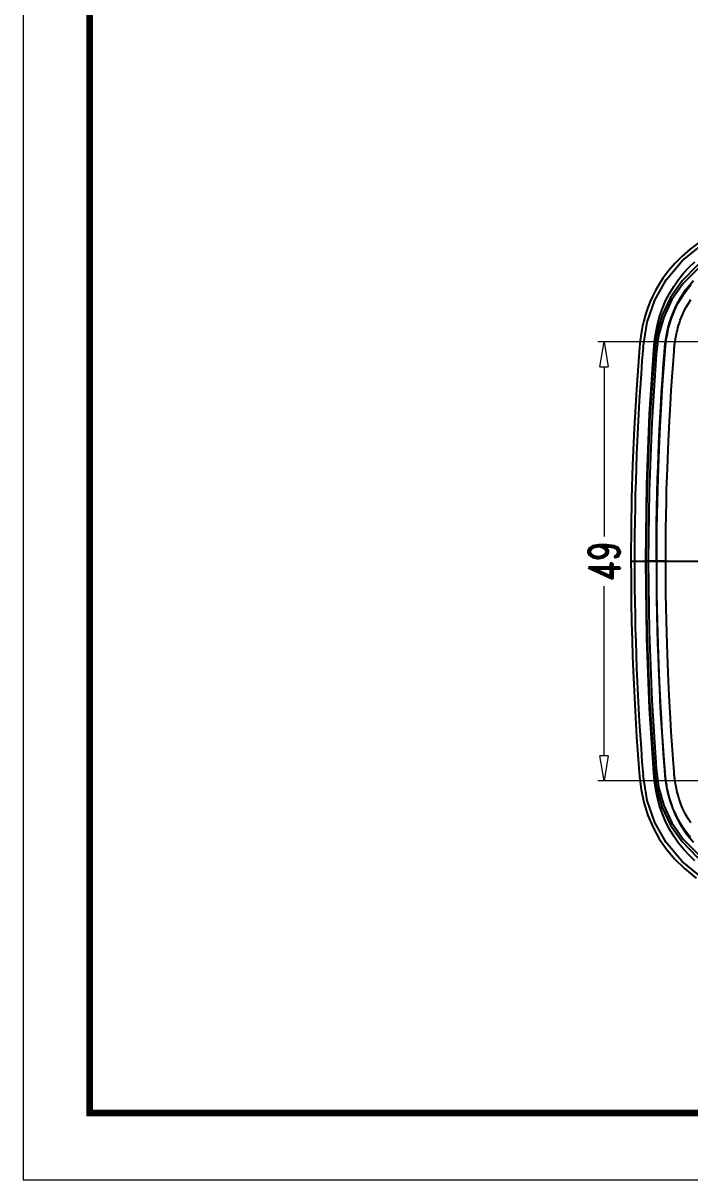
# Model space of a CAD drawing. Header units: millimetres. Extents: x 6239 to 6671, y 1393 to 1694.
# Drawn here: x 6238.7 to 6313.1, y 1393.3 to 1522.4 of the extents above; entities that cross this region are included whole.
import ezdxf

# ---------------------------------------------------------------- set-up
doc = ezdxf.new("R2010")
doc.units = ezdxf.units.MM
doc.linetypes.add('CENTER', pattern=[50.8, 31.75, -6.35, 6.35, -6.35])
doc.layers.add('dim', color=82, linetype='Continuous', lineweight=9)
doc.layers.add('from', color=7, linetype='Continuous', lineweight=13)
doc.styles.add('ROMAND', font='romand.shx', dxfattribs={"width": 0.75, "bigfont": 'gbcbig.shx'})
doc.dimstyles.new('YanXiu', dxfattribs={"dimtxt": 2.5, "dimasz": 2.2, "dimexe": 1, "dimexo": 0, "dimgap": 0.66, "dimtad": 0, "dimzin": 9, "dimdsep": 46, "dimtxsty": 'ROMAND', "dimblk": 'CLOSEDBLANK', "dimcen": 0, "dimclrd": 3, "dimclre": 3, "dimclrt": 7, "dimazin": 2, "dimtfac": 1, "dimtofl": 0, "dimtmove": 0, "dimatfit": 3, "dimldrblk": 'CLOSEDBLANK', "dimfxl": 0, "dimlwd": 5, "dimlwe": 5, "dimarcsym": 0})

# ---------------------------------------------------------------- blocks, each defined once
blk = doc.blocks.new('_ClosedBlank')
at = {"color": 0, "linetype": 'ByBlock', "lineweight": -2}
for p, q in [((-1, 0.167), (0, 0)), ((-1, 0.167), (-1, -0.167)), ((0, 0), (-1, -0.167))]:
    blk.add_line(p, q, dxfattribs=at)
blk = doc.blocks.new('*D12')
at = {"layer": 'Defpoints', "color": 0}
for p in [(6320.04, 1486.81), (6303.55, 1437.81), (6320.04, 1437.81)]:
    blk.add_point(p, dxfattribs=at)
at = {"layer": 'dim', "color": 3, "lineweight": 5}
for p, q in [((6320.04, 1486.81), (6302.85, 1486.81)), ((6303.55, 1484.01), (6303.55, 1465.08)), ((6303.55, 1440.61), (6303.55, 1459.55)), ((6320.04, 1437.81), (6302.85, 1437.81))]:
    blk.add_line(p, q, dxfattribs=at)
at = {"layer": 'dim', "color": 3, "lineweight": 5, "xscale": 2.8, "yscale": 2.8, "zscale": 2.8}
for p, rotation in [((6303.55, 1486.81), 90), ((6303.55, 1437.81), 270)]:
    blk.add_blockref('_ClosedBlank', p, dxfattribs=dict(at, rotation=rotation))
at = {"layer": 'dim', "color": 7, "insert": (6303.55, 1462.31), "char_height": 3.5, "attachment_point": 5, "rotation": 90, "style": 'ROMAND'}
blk.add_mtext('49', dxfattribs=at)

msp = doc.modelspace()

# ---------------------------------------------------------------- linework, layer by layer
at = {"color": 7, "linetype": 'Continuous'}
for p, q in [((6307.569, 1486.96), (6307.495, 1486.222)), ((6309.361, 1485.395), (6309.135, 1485.434)), ((6310.245, 1484.34), (6310.361, 1485.849)), ((6311.242, 1484.266), (6311.358, 1485.771)), ((6310.064, 1482.539), (6310.194, 1484.388)), ((6310.147, 1482.988), (6310.245, 1484.34)), ((6311.145, 1482.918), (6311.242, 1484.266)), ((6309.975, 1481.184), (6310.064, 1482.539)), ((6310.044, 1481.442), (6310.147, 1482.988)), ((6311.041, 1481.377), (6311.145, 1482.918)), ((6309.878, 1479.57), (6309.975, 1481.184)), ((6309.949, 1479.907), (6310.044, 1481.442)), ((6310.947, 1479.848), (6311.041, 1481.377)), ((6309.776, 1477.691), (6309.878, 1479.57)), ((6309.843, 1478.021), (6309.949, 1479.907)), ((6310.841, 1477.968), (6310.947, 1479.848)), ((6309.672, 1475.504), (6309.776, 1477.691)), ((6309.768, 1476.546), (6309.843, 1478.021)), ((6310.767, 1476.498), (6310.841, 1477.968)), ((6309.69, 1474.801), (6309.768, 1476.546)), ((6310.689, 1474.759), (6310.767, 1476.498)), ((6309.57, 1472.943), (6309.672, 1475.504)), ((6309.61, 1472.724), (6309.69, 1474.801)), ((6310.609, 1472.689), (6310.689, 1474.759)), ((6309.535, 1470.315), (6309.61, 1472.724)), ((6310.534, 1470.288), (6310.609, 1472.689)), ((6310.427, 1462.314), (6308.193, 1462.314)), ((6309.69, 1449.822), (6309.61, 1451.892)), ((6310.689, 1449.864), (6310.609, 1451.927)), ((6310.767, 1448.133), (6310.689, 1449.864)), ((6309.768, 1448.085), (6309.69, 1449.822)), ((6309.724, 1447.987), (6309.827, 1445.962)), ((6309.842, 1446.621), (6309.768, 1448.085)), ((6310.84, 1446.673), (6310.767, 1448.133)), ((6309.947, 1444.752), (6309.842, 1446.621)), ((6310.945, 1444.811), (6310.84, 1446.673)), ((6309.827, 1445.962), (6309.928, 1444.217)), ((6310.041, 1443.232), (6309.947, 1444.752)), ((6311.038, 1443.296), (6310.945, 1444.811)), ((6309.928, 1444.217), (6310.02, 1442.739)), ((6310.02, 1442.739), (6310.149, 1440.856)), ((6310.143, 1441.705), (6310.041, 1443.232)), ((6311.14, 1441.774), (6311.038, 1443.296)), ((6310.254, 1440.166), (6310.143, 1441.705)), ((6310.149, 1440.856), (6310.287, 1439.01)), ((6311.251, 1440.24), (6311.14, 1441.774)), ((6307.391, 1439.747), (6307.506, 1438.284)), ((6310.364, 1438.739), (6310.254, 1440.166)), ((6311.361, 1438.818), (6311.251, 1440.24)), ((6309.359, 1439.233), (6309.134, 1439.194)), ((6310.384, 1438.502), (6310.364, 1438.739)), ((6311.38, 1438.59), (6311.361, 1438.818))]:
    msp.add_line(p, q, dxfattribs=at)
at = {"color": 1, "linetype": 'CENTER', "ltscale": 0.339977}
msp.add_line((6306.547, 1462.314), (6446.535, 1462.314), dxfattribs=at)
at = {"color": 7, "linetype": 'Continuous'}
for points in [[(6321.802, 1499.42), (6318.704, 1498.276), (6316.101, 1496.904), (6313.951, 1495.33), (6312.252, 1493.604), (6310.956, 1491.753), (6310.005, 1489.723), (6309.409, 1487.599), (6309.135, 1485.434)], [(6321.785, 1499.012), (6318.712, 1497.878), (6316.144, 1496.529), (6314.038, 1494.992), (6312.383, 1493.315), (6311.123, 1491.523), (6310.201, 1489.562), (6309.624, 1487.507), (6309.361, 1485.395)], [(6315.453, 1498.768), (6314.226, 1497.97), (6313.155, 1497.159), (6312.228, 1496.345), (6311.428, 1495.536), (6310.742, 1494.736), (6310.162, 1493.961), (6309.684, 1493.228), (6309.288, 1492.54), (6308.954, 1491.879), (6308.662, 1491.221), (6308.401, 1490.545), (6308.17, 1489.848), (6307.972, 1489.139), (6307.806, 1488.421), (6307.672, 1487.693), (6307.569, 1486.96)], [(6307.894, 1486.19), (6308.353, 1489.018), (6309.206, 1491.47), (6310.481, 1493.718), (6312.272, 1495.836), (6314.638, 1497.774)], [(6309.101, 1485.908), (6309.187, 1486.855), (6309.315, 1487.794), (6309.504, 1488.72), (6309.751, 1489.627), (6310.055, 1490.51), (6310.418, 1491.367), (6310.842, 1492.197), (6311.323, 1492.993), (6311.855, 1493.749), (6312.43, 1494.46), (6313.042, 1495.125), (6313.683, 1495.746)], [(6310.194, 1484.388), (6310.287, 1485.617), (6310.337, 1486.234), (6310.409, 1486.863), (6310.515, 1487.529), (6310.665, 1488.246), (6310.876, 1489.023), (6311.168, 1489.868), (6311.561, 1490.77), (6312.074, 1491.711), (6312.729, 1492.677), (6313.544, 1493.65)], [(6310.361, 1485.849), (6310.379, 1486.077), (6310.39, 1486.2), (6310.402, 1486.324), (6310.415, 1486.448), (6310.429, 1486.573), (6310.445, 1486.698), (6310.461, 1486.822), (6310.478, 1486.946), (6310.497, 1487.073), (6310.518, 1487.211), (6310.544, 1487.362), (6310.574, 1487.529), (6310.609, 1487.711), (6310.65, 1487.911), (6310.699, 1488.13), (6310.757, 1488.369), (6310.826, 1488.63), (6310.907, 1488.913), (6311.004, 1489.221), (6311.119, 1489.555), (6311.256, 1489.914), (6311.418, 1490.3), (6311.609, 1490.711), (6311.835, 1491.148), (6312.102, 1491.612), (6312.418, 1492.105), (6312.792, 1492.624), (6313.234, 1493.168)], [(6311.358, 1485.771), (6311.376, 1485.993), (6311.386, 1486.107), (6311.397, 1486.223), (6311.409, 1486.34), (6311.422, 1486.456), (6311.437, 1486.573), (6311.452, 1486.689), (6311.468, 1486.804), (6311.485, 1486.923), (6311.505, 1487.051), (6311.529, 1487.192), (6311.557, 1487.346), (6311.589, 1487.516), (6311.628, 1487.701), (6311.673, 1487.904), (6311.726, 1488.124), (6311.79, 1488.364), (6311.865, 1488.625), (6311.954, 1488.908), (6312.06, 1489.214), (6312.185, 1489.544), (6312.333, 1489.897), (6312.507, 1490.272), (6312.713, 1490.67), (6312.956, 1491.094), (6313.245, 1491.543)], [(6307.495, 1486.222), (6307.156, 1481.506), (6306.906, 1477.124), (6306.733, 1473.077), (6306.624, 1469.362), (6306.567, 1465.977), (6306.547, 1462.919), (6306.553, 1460.173), (6306.579, 1457.71), (6306.619, 1455.502), (6306.67, 1453.521), (6306.727, 1451.735), (6306.789, 1450.1), (6306.856, 1448.566), (6306.928, 1447.084), (6307.006, 1445.62), (6307.091, 1444.16), (6307.183, 1442.696), (6307.283, 1441.222), (6307.391, 1439.747)], [(6308.193, 1462.314), (6308.313, 1470.913), (6308.628, 1478.753), (6309.101, 1485.908)], [(6309.135, 1485.434), (6308.631, 1477.879), (6308.319, 1470.14), (6308.212, 1462.314)], [(6309.361, 1485.395), (6308.868, 1477.853), (6308.568, 1470.126), (6308.465, 1462.314)], [(6309.135, 1485.434), (6309.126, 1485.593), (6309.114, 1485.751), (6309.101, 1485.908)], [(6309.382, 1462.314), (6309.39, 1464.452), (6309.411, 1466.43), (6309.441, 1468.257), (6309.479, 1469.945), (6309.523, 1471.503), (6309.57, 1472.943)], [(6309.427, 1462.314), (6309.433, 1464.179), (6309.449, 1465.897), (6309.472, 1467.486), (6309.502, 1468.958), (6309.535, 1470.315)], [(6310.427, 1462.314), (6310.433, 1464.173), (6310.449, 1465.884), (6310.472, 1467.469), (6310.501, 1468.936), (6310.534, 1470.288)], [(6309.101, 1438.72), (6308.627, 1445.896), (6308.312, 1453.739), (6308.193, 1462.314)], [(6308.212, 1462.314), (6308.319, 1454.488), (6308.631, 1446.749), (6309.135, 1439.194)], [(6308.465, 1462.314), (6308.568, 1454.501), (6308.868, 1446.775), (6309.361, 1439.233)], [(6309.382, 1462.314), (6309.39, 1460.176), (6309.411, 1458.198), (6309.441, 1456.37), (6309.479, 1454.683), (6309.523, 1453.124), (6309.57, 1451.684), (6309.62, 1450.354), (6309.724, 1447.987)], [(6309.61, 1451.892), (6309.535, 1454.298), (6309.502, 1455.655), (6309.472, 1457.128), (6309.449, 1458.721), (6309.433, 1460.443), (6309.427, 1462.314)], [(6310.609, 1451.927), (6310.535, 1454.325), (6310.501, 1455.677), (6310.472, 1457.146), (6310.449, 1458.733), (6310.433, 1460.449), (6310.427, 1462.314)], [(6307.506, 1438.284), (6307.69, 1436.828), (6308.001, 1435.374), (6308.448, 1433.955), (6309.024, 1432.603), (6309.713, 1431.352), (6310.503, 1430.198), (6311.423, 1429.097), (6312.514, 1428.019), (6313.826, 1426.947)], [(6317.584, 1425.166), (6314.638, 1426.854), (6312.272, 1428.792), (6310.481, 1430.91), (6309.206, 1433.158), (6308.353, 1435.61), (6307.894, 1438.438)], [(6309.135, 1439.194), (6309.126, 1439.035), (6309.114, 1438.877), (6309.101, 1438.72)], [(6313.683, 1428.882), (6313.043, 1429.501), (6312.437, 1430.16), (6311.866, 1430.865), (6311.335, 1431.617), (6310.849, 1432.418), (6310.419, 1433.258), (6310.052, 1434.127), (6309.747, 1435.016), (6309.501, 1435.922), (6309.314, 1436.841), (6309.186, 1437.775), (6309.101, 1438.72)], [(6309.135, 1439.194), (6309.409, 1437.029), (6310.005, 1434.905), (6310.956, 1432.875), (6312.252, 1431.024), (6313.951, 1429.298), (6316.101, 1427.724), (6318.704, 1426.351), (6321.802, 1425.208)], [(6309.361, 1439.233), (6309.624, 1437.121), (6310.201, 1435.066), (6311.123, 1433.105), (6312.383, 1431.313), (6314.038, 1429.635), (6316.144, 1428.099), (6318.712, 1426.75), (6321.785, 1425.615)], [(6310.287, 1439.01), (6310.337, 1438.393), (6310.409, 1437.764), (6310.515, 1437.098), (6310.665, 1436.381), (6310.876, 1435.604), (6311.168, 1434.758), (6311.561, 1433.856), (6312.075, 1432.915), (6312.73, 1431.949), (6313.546, 1430.976)], [(6313.206, 1431.492), (6312.764, 1432.041), (6312.39, 1432.564), (6312.075, 1433.06), (6311.809, 1433.526), (6311.586, 1433.965), (6311.396, 1434.378), (6311.236, 1434.765), (6311.101, 1435.125), (6310.987, 1435.459), (6310.892, 1435.767), (6310.812, 1436.049), (6310.745, 1436.308), (6310.688, 1436.544), (6310.641, 1436.759), (6310.601, 1436.958), (6310.566, 1437.142), (6310.535, 1437.314), (6310.51, 1437.471), (6310.488, 1437.613), (6310.469, 1437.744), (6310.452, 1437.871), (6310.436, 1437.997), (6310.422, 1438.123), (6310.408, 1438.249), (6310.395, 1438.376), (6310.384, 1438.502)], [(6313.22, 1433.122), (6312.932, 1433.574), (6312.69, 1434), (6312.486, 1434.4), (6312.313, 1434.777), (6312.166, 1435.131), (6312.042, 1435.461), (6311.938, 1435.767), (6311.851, 1436.05), (6311.777, 1436.31), (6311.715, 1436.549), (6311.663, 1436.767), (6311.619, 1436.966), (6311.582, 1437.15), (6311.549, 1437.321), (6311.521, 1437.481), (6311.497, 1437.627), (6311.477, 1437.759), (6311.46, 1437.881), (6311.444, 1438), (6311.429, 1438.117), (6311.415, 1438.235), (6311.402, 1438.353), (6311.39, 1438.472), (6311.38, 1438.59)]]:
    msp.add_lwpolyline(points, dxfattribs=at)
msp.add_arc((6606.541, 1462.314), 299.6, 175.42904, 184.57096, dxfattribs=at)
at = {"layer": 'from'}
msp.add_lwpolyline([(6238.663, 1393.273), (6670.911, 1393.273), (6670.911, 1693.647), (6238.663, 1693.647)], close=True, dxfattribs=at)
at = {"layer": 'from', "const_width": 0.745}
msp.add_lwpolyline([(6246.112, 1400.722), (6246.112, 1686.197), (6663.462, 1686.197), (6663.462, 1400.722), (6246.112, 1400.722)], dxfattribs=at)

# ---------------------------------------------------------------- dimensions: what is measured, and where the dimension line sits
at = {"layer": 'dim'}
dim = msp.add_linear_dim(base=(6303.552, 1437.814), p1=(6320.041, 1486.814), p2=(6320.041, 1437.814), angle=90, dimstyle='YanXiu', override={"dimtxt": 3.5, "dimasz": 2.8, "dimexe": 0.69965, "dimgap": 0.69965, "dimzin": 8}, dxfattribs=at)
dim.commit()
dim.dimension.update_dxf_attribs({"geometry": '*D12', "text_midpoint": (6303.552, 1462.314)})

doc.saveas('drawing.dxf')
